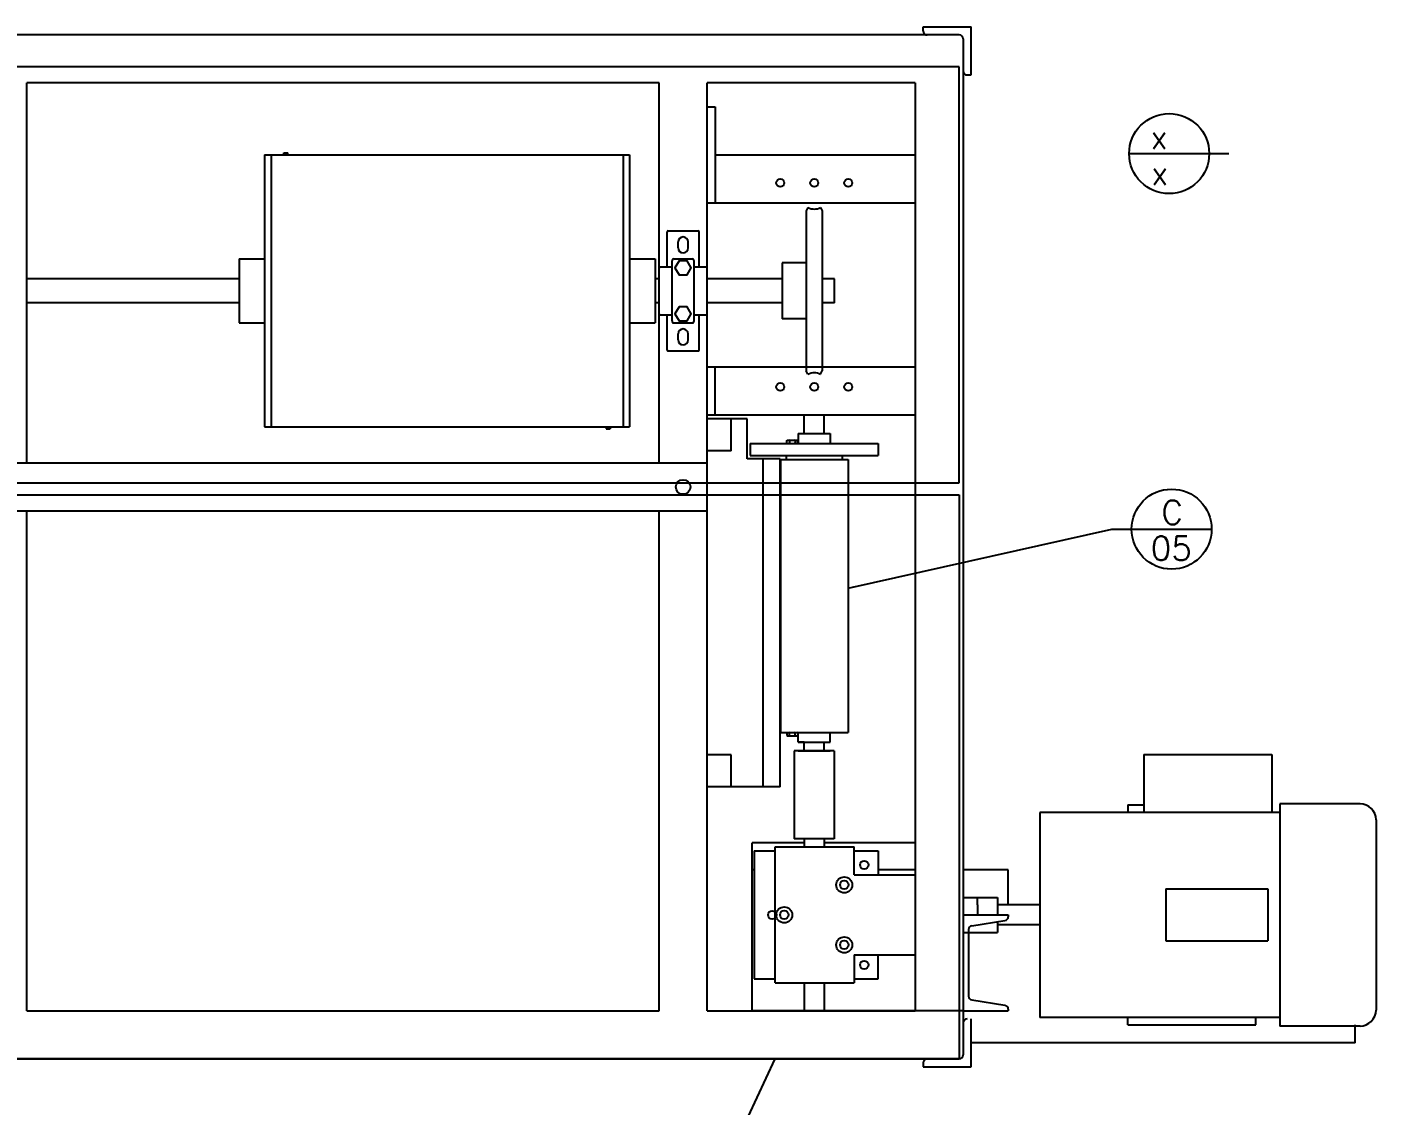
# Model space of a CAD drawing. Extents: x 1 to 153, y 1 to 83.
# Drawn here: x 75.18 to 117.34, y 49.38 to 83.07 of the extents above; entities that cross this region are included whole.
import ezdxf

# ---------------------------------------------------------------- set-up
doc = ezdxf.new("R2010")
doc.units = 0
doc.header["$MEASUREMENT"] = 0
for name, color, linetype in [('HATCH', 2, 'CONTINUOUS'), ('OBJECT', 3, 'CONTINUOUS'), ('TEXT', 2, 'CONTINUOUS')]:
    doc.layers.add(name, color=color, linetype=linetype)
doc.styles.add('SIMPLEX', font='SIMPLEX')
doc.dimstyles.get("Standard").update_dxf_attribs({"dimtxt": 0.18, "dimasz": 0.18, "dimexe": 0.18, "dimexo": 0.0625, "dimgap": 0.09, "dimtad": 0, "dimtih": 1, "dimtoh": 1, "dimdec": 4, "dimzin": 0, "dimdsep": 46, "dimtxsty": 'STANDARD', "dimcen": 0.09, "dimadec": 0, "dimazin": 0, "dimtfac": 1, "dimtdec": 4, "dimtofl": 0, "dimtmove": 0, "dimatfit": 3, "dimfxl": 1, "dimtolj": 1, "dimtzin": 0, "dimarcsym": 0})

msp = doc.modelspace()

# ---------------------------------------------------------------- linework, layer by layer
at = {"layer": 'HATCH'}
for p, q in [((104.31, 81.82), (74.497, 81.82)), ((104.31, 68.818), (104.31, 81.82)), ((74.497, 68.818), (104.31, 68.818)), ((74.497, 68.443), (104.31, 68.443)), ((104.31, 68.443), (104.31, 50.819))]:
    msp.add_line(p, q, dxfattribs=at)
at = {"layer": 'OBJECT'}
for p, q in [((103.185, 83.069), (104.685, 83.069)), ((103.185, 82.944), (103.185, 83.069)), ((103.185, 83.069), (104.685, 83.069)), ((104.685, 81.569), (104.685, 83.069)), ((104.31, 82.819), (42.56, 82.819)), ((104.435, 82.694), (104.435, 50.944)), ((104.56, 81.569), (104.685, 81.569)), ((94.935, 81.319), (75.185, 81.319)), ((75.185, 69.443), (75.185, 81.319)), ((94.935, 69.443), (94.935, 81.319)), ((96.435, 52.319), (96.435, 81.319)), ((102.935, 81.319), (96.435, 81.319)), ((102.935, 81.319), (102.935, 52.319)), ((96.435, 80.569), (96.685, 80.569)), ((96.685, 80.569), (96.685, 77.569)), ((82.61, 79.069), (82.61, 70.569)), ((82.61, 79.069), (94.01, 79.069)), ((82.81, 79.069), (82.81, 70.569)), ((83.21, 79.132), (83.335, 79.132)), ((83.21, 79.069), (83.21, 79.132)), ((83.335, 79.069), (83.335, 79.132)), ((93.81, 79.069), (93.81, 70.569)), ((94.01, 79.069), (94.01, 70.569)), ((96.685, 79.069), (102.935, 79.069)), ((96.435, 77.569), (96.685, 77.569)), ((96.685, 77.569), (102.935, 77.569)), ((99.587, 77.425), (99.535, 77.319)), ((99.535, 77.319), (99.535, 72.319)), ((99.982, 77.425), (100.035, 77.319)), ((100.035, 77.319), (100.035, 72.319)), ((95.185, 75.569), (95.185, 76.664)), ((95.215, 76.694), (96.155, 76.694)), ((95.528, 76.163), (95.528, 76.351)), ((95.841, 76.163), (95.841, 76.351)), ((96.185, 75.569), (96.185, 76.664)), ((75.185, 74.099), (75.185, 75.539)), ((81.81, 75.819), (81.81, 73.819)), ((81.81, 75.819), (82.61, 75.819)), ((94.01, 75.819), (94.81, 75.819)), ((94.81, 75.819), (94.81, 73.819)), ((94.935, 74.099), (94.935, 75.539)), ((94.965, 75.569), (95.341, 75.569)), ((95.341, 73.882), (95.341, 75.757)), ((95.403, 75.819), (95.966, 75.819)), ((96.028, 73.882), (96.028, 75.757)), ((96.028, 75.569), (96.405, 75.569)), ((96.435, 74.099), (96.435, 75.539)), ((98.785, 75.694), (98.785, 73.944)), ((99.535, 75.694), (98.785, 75.694)), ((81.81, 75.194), (75.185, 75.194)), ((94.935, 75.194), (94.81, 75.194)), ((98.785, 75.194), (96.435, 75.194)), ((100.414, 75.194), (100.035, 75.194)), ((100.414, 74.444), (100.414, 75.194)), ((81.81, 74.444), (75.185, 74.444)), ((94.935, 74.444), (94.81, 74.444)), ((98.785, 74.444), (96.435, 74.444)), ((100.414, 74.444), (100.035, 74.444)), ((81.81, 73.819), (82.61, 73.819)), ((94.01, 73.819), (94.81, 73.819)), ((94.965, 74.069), (95.341, 74.069)), ((95.185, 72.974), (95.185, 74.069)), ((95.403, 73.819), (95.966, 73.819)), ((96.028, 74.069), (96.405, 74.069)), ((96.185, 72.974), (96.185, 74.069)), ((99.535, 73.944), (98.785, 73.944)), ((95.528, 73.288), (95.528, 73.476)), ((95.841, 73.288), (95.841, 73.476)), ((95.215, 72.944), (96.155, 72.944)), ((96.435, 72.444), (96.685, 72.444)), ((96.685, 70.944), (96.685, 72.444)), ((96.685, 72.444), (102.935, 72.444)), ((99.587, 72.214), (99.535, 72.319)), ((99.982, 72.214), (100.035, 72.319)), ((96.435, 70.944), (102.935, 70.944)), ((97.685, 70.819), (96.435, 70.819)), ((97.185, 70.819), (96.435, 70.819)), ((97.185, 69.819), (97.185, 70.819)), ((97.685, 69.569), (97.685, 70.819)), ((99.472, 70.362), (99.472, 70.944)), ((100.097, 70.362), (100.097, 70.944)), ((82.61, 70.569), (94.01, 70.569)), ((93.285, 70.569), (93.285, 70.507)), ((93.285, 70.507), (93.41, 70.507)), ((93.41, 70.569), (93.41, 70.507)), ((93.41, 70.569), (93.41, 70.507)), ((97.785, 70.049), (101.785, 70.049)), ((97.785, 70.049), (97.785, 69.674)), ((98.922, 70.143), (98.942, 70.151)), ((98.922, 70.058), (98.922, 70.143)), ((98.922, 70.058), (98.942, 70.049)), ((98.942, 70.151), (99.252, 70.151)), ((99.009, 70.143), (98.989, 70.151)), ((99.009, 70.058), (98.989, 70.049)), ((99.009, 70.143), (99.03, 70.151)), ((99.009, 70.143), (99.009, 70.058)), ((99.009, 70.058), (99.03, 70.049)), ((99.185, 70.143), (99.165, 70.151)), ((99.185, 70.058), (99.165, 70.049)), ((99.185, 70.143), (99.205, 70.151)), ((99.185, 70.143), (99.185, 70.058)), ((99.185, 70.058), (99.205, 70.049)), ((99.273, 70.143), (99.252, 70.151)), ((99.273, 70.058), (99.252, 70.049)), ((99.273, 70.058), (99.273, 70.143)), ((99.285, 70.362), (100.285, 70.362)), ((99.285, 70.362), (99.285, 70.049)), ((100.285, 70.362), (100.285, 70.049)), ((101.785, 70.049), (101.785, 69.674)), ((97.185, 69.819), (96.435, 69.819)), ((98.718, 69.569), (97.685, 69.569)), ((97.785, 69.674), (101.785, 69.674)), ((98.188, 59.319), (98.188, 69.569)), ((98.718, 59.319), (98.718, 69.569)), ((98.91, 69.674), (98.91, 69.549)), ((100.66, 69.674), (100.66, 69.549)), ((59.435, 69.443), (96.435, 69.443)), ((96.435, 67.943), (96.435, 69.443)), ((98.725, 69.549), (98.725, 61.018)), ((98.725, 69.549), (100.845, 69.549)), ((100.845, 69.549), (100.845, 61.018)), ((59.435, 67.943), (96.435, 67.943)), ((75.185, 52.319), (75.185, 67.943)), ((94.935, 52.319), (94.935, 67.943)), ((98.725, 61.018), (98.91, 61.018)), ((98.91, 61.018), (100.845, 61.018)), ((98.922, 61.01), (98.942, 61.018)), ((98.922, 61.01), (98.922, 60.924)), ((98.922, 60.924), (98.942, 60.916)), ((98.942, 60.916), (99.252, 60.916)), ((99.009, 61.01), (98.989, 61.018)), ((99.009, 60.924), (98.989, 60.916)), ((99.009, 61.01), (99.03, 61.018)), ((99.009, 60.924), (99.009, 61.01)), ((99.009, 60.924), (99.03, 60.916)), ((99.185, 61.01), (99.165, 61.018)), ((99.185, 60.924), (99.165, 60.916)), ((99.185, 61.01), (99.205, 61.018)), ((99.185, 60.924), (99.185, 61.01)), ((99.185, 60.924), (99.205, 60.916)), ((99.273, 61.01), (99.252, 61.018)), ((99.273, 60.924), (99.252, 60.916)), ((99.273, 61.01), (99.273, 60.924)), ((99.285, 60.723), (99.285, 61.018)), ((99.285, 60.723), (99.285, 60.739)), ((99.285, 60.723), (100.285, 60.723)), ((99.472, 60.723), (99.285, 60.723)), ((99.472, 60.444), (99.472, 60.723)), ((100.097, 60.723), (100.285, 60.723)), ((100.097, 60.444), (100.097, 60.723)), ((100.285, 60.723), (100.285, 61.018)), ((100.285, 60.723), (100.285, 60.739)), ((97.185, 60.319), (96.435, 60.319)), ((97.185, 59.319), (97.185, 60.319)), ((99.16, 60.444), (99.16, 57.694)), ((100.41, 60.444), (99.16, 60.444)), ((99.285, 60.444), (100.285, 60.444)), ((100.41, 60.444), (100.41, 57.694)), ((110.086, 60.337), (114.086, 60.337)), ((110.086, 60.337), (110.086, 58.524)), ((114.086, 60.337), (114.086, 58.524)), ((98.718, 59.319), (96.435, 59.319)), ((97.185, 59.319), (96.435, 59.319)), ((109.586, 58.757), (109.586, 58.524)), ((109.586, 58.757), (110.086, 58.757)), ((116.836, 58.793), (114.336, 58.793)), ((114.336, 58.793), (114.336, 51.846)), ((106.836, 58.524), (106.836, 52.115)), ((114.336, 58.524), (106.836, 58.524)), ((117.336, 58.293), (117.336, 52.346)), ((97.845, 52.319), (97.845, 57.569)), ((99.472, 57.569), (97.845, 57.569)), ((98.565, 53.194), (98.565, 57.444)), ((98.565, 57.444), (101.035, 57.444)), ((100.41, 57.694), (99.16, 57.694)), ((99.472, 57.694), (99.472, 57.444)), ((100.097, 57.694), (100.097, 57.444)), ((102.935, 57.569), (100.097, 57.569)), ((101.035, 56.569), (101.035, 57.444)), ((97.91, 57.319), (98.565, 57.319)), ((97.91, 57.319), (97.91, 53.319)), ((101.035, 57.319), (101.785, 57.319)), ((101.785, 57.319), (101.785, 56.569)), ((97.91, 56.729), (97.845, 56.729)), ((101.035, 56.569), (102.935, 56.569)), ((102.935, 56.729), (101.785, 56.729)), ((105.845, 56.729), (104.435, 56.729)), ((105.845, 55.632), (105.845, 56.729)), ((110.774, 56.132), (113.961, 56.132)), ((110.774, 56.132), (110.774, 54.507)), ((113.961, 56.132), (113.961, 54.507)), ((104.435, 55.864), (105.504, 55.864)), ((104.886, 55.632), (104.886, 55.864)), ((105.504, 55.864), (105.504, 55.319)), ((104.435, 55.319), (105.845, 55.319)), ((104.886, 55.632), (104.886, 55.319)), ((106.836, 55.632), (105.504, 55.632)), ((105.845, 55.319), (105.845, 55.261)), ((105.845, 55.319), (105.845, 55.261)), ((105.845, 55.319), (105.845, 55.261)), ((105.845, 55.319), (105.845, 55.261)), ((104.605, 54.859), (104.605, 52.78)), ((104.706, 54.978), (105.743, 55.142)), ((104.706, 54.978), (105.743, 55.142)), ((105.504, 55.104), (105.504, 54.774)), ((106.836, 55.007), (105.504, 55.007)), ((104.435, 54.774), (105.504, 54.774)), ((110.774, 54.507), (113.961, 54.507)), ((101.035, 54.069), (102.935, 54.069)), ((101.035, 54.069), (101.035, 53.194)), ((101.785, 53.319), (101.785, 54.069)), ((97.91, 53.319), (98.565, 53.319)), ((98.565, 53.194), (101.035, 53.194)), ((99.472, 53.194), (99.472, 52.319)), ((100.097, 53.194), (100.097, 52.319)), ((101.035, 53.319), (101.785, 53.319)), ((75.185, 52.319), (94.935, 52.319)), ((96.435, 52.319), (102.935, 52.319)), ((104.435, 52.319), (97.845, 52.319)), ((104.435, 52.319), (105.845, 52.319)), ((104.435, 52.319), (105.845, 52.319)), ((104.706, 52.661), (105.743, 52.497)), ((104.706, 52.661), (105.743, 52.497)), ((105.845, 52.378), (105.845, 52.319)), ((105.845, 52.378), (105.845, 52.319)), ((104.685, 50.569), (104.685, 52.069)), ((114.336, 52.115), (106.836, 52.115)), ((109.586, 51.882), (109.586, 52.115)), ((109.586, 51.882), (113.586, 51.882)), ((113.586, 51.882), (113.586, 52.115)), ((116.685, 51.319), (116.685, 51.882)), ((116.836, 51.846), (114.336, 51.846)), ((116.685, 51.319), (104.685, 51.319)), ((104.31, 50.819), (42.56, 50.819)), ((42.56, 50.819), (104.31, 50.819)), ((103.185, 50.694), (103.185, 50.569)), ((103.185, 50.569), (104.685, 50.569))]:
    msp.add_line(p, q, dxfattribs=at)
for points in [[(95.558, 75.757), (95.432, 75.538), (95.558, 75.319), (95.811, 75.319), (95.937, 75.538), (95.811, 75.757)], [(95.558, 74.319), (95.432, 74.101), (95.558, 73.882), (95.811, 73.882), (95.937, 74.101), (95.811, 74.319)]]:
    msp.add_lwpolyline(points, close=True, dxfattribs=at)
for centre, radius in [((98.722, 78.194), 0.125), ((99.785, 78.194), 0.125), ((100.847, 78.194), 0.125), ((98.722, 71.819), 0.125), ((99.785, 71.819), 0.125), ((100.847, 71.819), 0.125), ((95.685, 68.693), 0.227), ((101.347, 56.882), 0.131), ((100.722, 56.257), 0.25), ((100.722, 56.257), 0.133), ((98.472, 55.319), 0.131), ((98.847, 55.319), 0.25), ((98.847, 55.319), 0.133), ((100.722, 54.382), 0.25), ((100.722, 54.382), 0.133), ((101.347, 53.757), 0.131)]:
    msp.add_circle(centre, radius, dxfattribs=at)
for centre, radius, start, end in [((103.31, 82.944), 0.125, 180, 270), ((104.31, 82.694), 0.125, 0, 90), ((104.56, 81.694), 0.125, 180, 270), ((99.785, 77.819), 0.441, 243.4349, 296.5651), ((95.215, 76.664), 0.03, 90, 180), ((95.685, 76.351), 0.156, 0, 180), ((96.155, 76.664), 0.03, 0, 90), ((95.685, 76.163), 0.156, 180, 0), ((94.965, 75.539), 0.03, 90, 180), ((95.403, 75.757), 0.0625, 90, 180), ((95.966, 75.757), 0.0625, 0, 90), ((96.405, 75.539), 0.03, 0, 90), ((94.965, 74.099), 0.03, 180, 270), ((95.403, 73.882), 0.0625, 180, 270), ((95.966, 73.882), 0.0625, 270, 0), ((96.405, 74.099), 0.03, 270, 0), ((95.685, 73.476), 0.156, 0, 180), ((95.215, 72.974), 0.03, 180, 270), ((95.685, 73.288), 0.156, 180, 0), ((96.155, 72.974), 0.03, 270, 0), ((99.785, 71.819), 0.441, 63.4349, 116.5651), ((116.836, 58.293), 0.5, 0, 90), ((105.725, 55.261), 0.12, 279, 0), ((105.725, 55.261), 0.12, 279, 0), ((104.725, 54.859), 0.12, 99, 180), ((104.725, 52.78), 0.12, 180, 261), ((105.725, 52.378), 0.12, 0, 81), ((105.725, 52.378), 0.12, 0, 81), ((116.836, 52.346), 0.5, 270, 0), ((104.56, 51.944), 0.125, 90, 180), ((103.31, 50.694), 0.125, 90, 180), ((104.31, 50.944), 0.125, 270, 0)]:
    msp.add_arc(centre, radius, start, end, dxfattribs=at)
at = {"layer": 'TEXT'}
for p, q in [((109.623, 79.112), (112.741, 79.112)), ((109.081, 67.375), (112.199, 67.375))]:
    msp.add_line(p, q, dxfattribs=at)
for centre in [(110.873, 79.112), (110.949, 67.375)]:
    msp.add_circle(centre, 1.25, dxfattribs=at)

# ---------------------------------------------------------------- texts
at = {"layer": 'TEXT', "style": 'SIMPLEX'}
for s, p in [('x', (110.292, 79.262)), ('x', (110.307, 78.139)), ('C', (110.626, 67.525)), ('05', (110.3, 66.401))]:
    msp.add_text(s, height=0.75, dxfattribs=at).set_placement(p)

# ---------------------------------------------------------------- leaders
at = {"layer": 'HATCH'}
msp.add_leader([(100.845, 65.527), (109.081, 67.375)], dimstyle='STANDARD', override={"dimtxt": 0.1, "dimexo": 0.063, "dimgap": 0.1, "dimcen": 0.1, "dimclrd": 256, "dimclre": 256, "dimclrt": 256, "dimtfac": 0.8}, dxfattribs=at)
at = {"layer": 'TEXT'}
msp.add_leader([(98.553, 50.819), (96.916, 47.303)], dimstyle='STANDARD', override={"dimtxt": 0.1, "dimexo": 0.063, "dimgap": 0.1, "dimcen": 0.1, "dimclrd": 256, "dimclre": 256, "dimclrt": 256, "dimtfac": 0.8}, dxfattribs=at)

doc.saveas('drawing.dxf')
